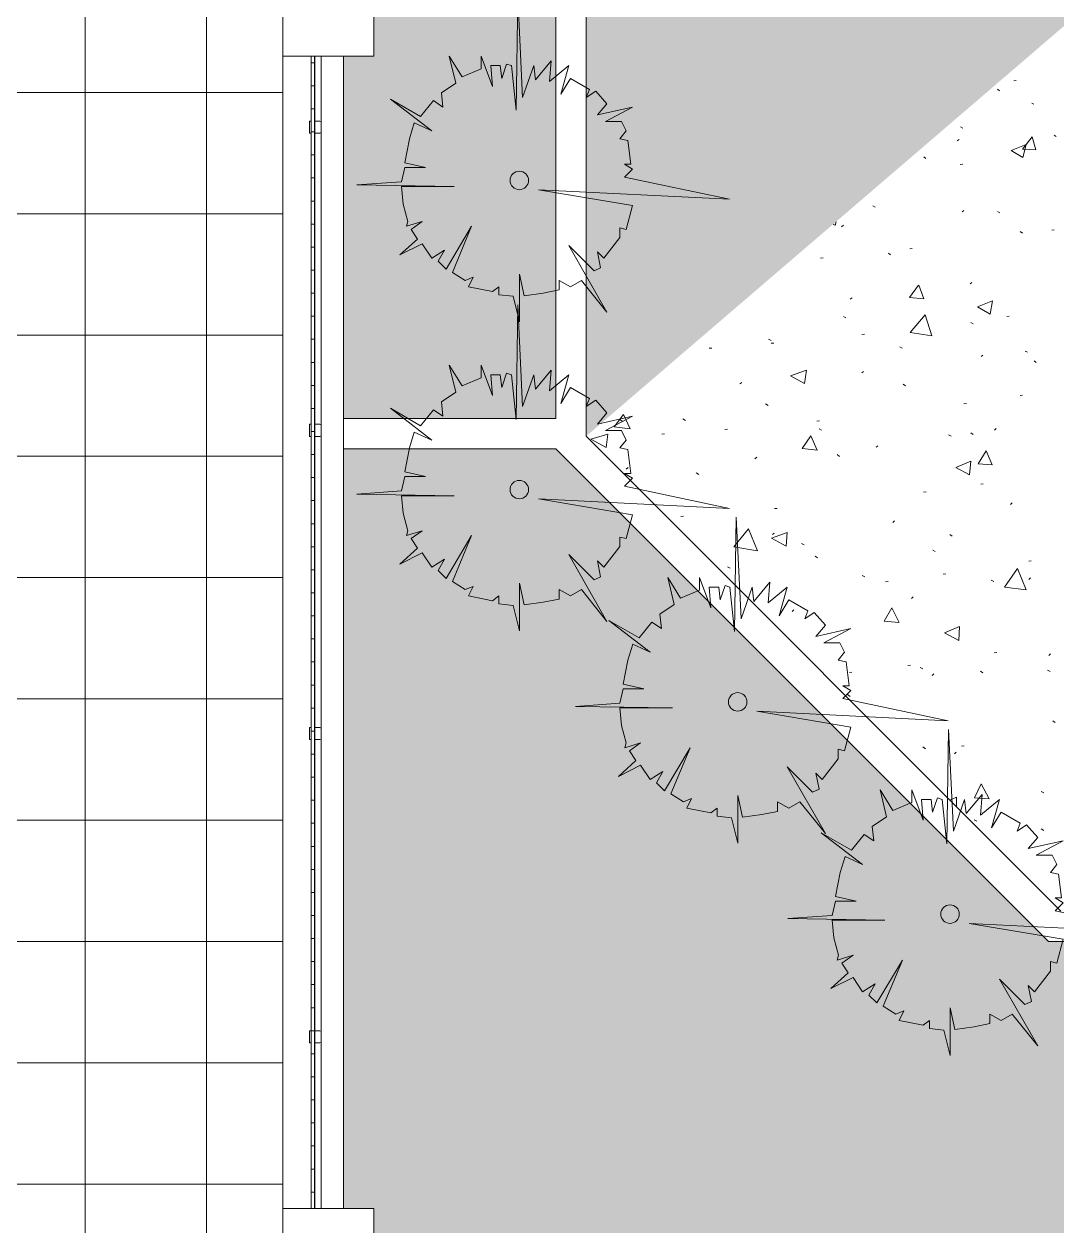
# Model space of a CAD drawing. Header units: millimetres. Extents: x 5359 to 218750, y -16347 to 109893.
# Drawn here: x 25251 to 28656, y 12199 to 16162 of the extents above; entities that cross this region are included whole.
import ezdxf

# ---------------------------------------------------------------- set-up
doc = ezdxf.new("R2010")
doc.units = ezdxf.units.MM
doc.linetypes.add('Double dash', pattern=[41.999998, 12, -6, 6, -6, 6, -6])
for name, color, linetype, lineweight in [('A-FLOR', 192, 'Continuous', 9), ('A-FLOR-HRAL', 11, 'Continuous', 9), ('A-FLOR-PATT', 8, 'Continuous', 9), ('A-WALL', 113, 'Continuous', 9), ('C-PROP-LINE', 91, 'Double dash', 18), ('G-IMPT', 8, 'Continuous', 9), ('L-PLNT', 71, 'Continuous', 9), ('S-COLS', 52, 'Continuous', 9)]:
    doc.layers.add(name, color=color, linetype=linetype, lineweight=lineweight)

# ---------------------------------------------------------------- blocks, each defined once
blk = doc.blocks.new('FP_74-TKCS_MB ĐỊNH VỊ CỔNG-HÀNG RÀO')
at = {"layer": 'A-FLOR-PATT'}
for p, q in [((28514, 15974.6), (28522, 15975.7)), ((28460.5, 15946.9), (28466.8, 15941.7)), ((28573.3, 15901.4), (28580.3, 15897.4)), ((28338.3, 15822.8), (28345.6, 15818.6)), ((28327.3, 15777.3), (28333.5, 15781.9)), ((28542.3, 15750), (28574.3, 15790.6)), ((28586.7, 15746.9), (28574.3, 15790.5)), ((28647, 15796.1), (28653.3, 15791.1)), ((28504.9, 15745.2), (28554.9, 15764.6)), ((28504.9, 15745.2), (28543.9, 15722.1)), ((28542.3, 15750), (28586.7, 15747)), ((28543.9, 15722.1), (28554.9, 15764.5)), ((28217, 15724.5), (28223.7, 15719.2)), ((28337.4, 15699.2), (28345.6, 15700.2)), ((28048.6, 15562.3), (28056.4, 15558)), ((28343.3, 15542.6), (28349.3, 15547.4)), ((28460.5, 15544.1), (28468, 15540)), ((27918.2, 15502.2), (27924.8, 15498.4)), ((27924.8, 15498.3), (27927.7, 15510.4)), ((27946, 15493.9), (27952.3, 15498.6)), ((28535.2, 15477.9), (28542, 15472.7)), ((28639.3, 15482.6), (28647.2, 15483.8)), ((28170.7, 15420.4), (28179, 15421.4)), ((27876.4, 15390), (27885, 15390.8)), ((28100.5, 15406.4), (28107.6, 15401)), ((28169.8, 15259.9), (28200.1, 15301)), ((28217, 15255.8), (28200.2, 15301)), ((28369.7, 15305.3), (28375.6, 15310.2)), ((28169.8, 15259.9), (28217, 15255.8)), ((27974.5, 15254.3), (27980.6, 15259)), ((28393.9, 15229.6), (28443.5, 15249.4)), ((28393.9, 15229.6), (28436.1, 15205.8)), ((28436.1, 15205.8), (28443.5, 15249.4)), ((27951.9, 15197.5), (27960.2, 15193.1)), ((28172.1, 15144.6), (28221.6, 15203)), ((28243.3, 15134.3), (28221.6, 15203)), ((28490.4, 15198), (28498.4, 15199.2)), ((28172.1, 15144.6), (28243.3, 15134.3)), ((28372.1, 15178.2), (28380, 15174)), ((27705.2, 15122.9), (27713.8, 15118.4)), ((27713.9, 15109.4), (27722.6, 15110.2)), ((28013.3, 15138.4), (28021.8, 15139.3)), ((27509.7, 15093), (27518.7, 15093.7)), ((28138.1, 15097.4), (28146.2, 15093.1)), ((28405.8, 15065.5), (28411.5, 15070.4)), ((28550.8, 15083.8), (28558.7, 15079.7)), ((28580.5, 15051.2), (28587.7, 15046)), ((27777.9, 15002.3), (27830.8, 15020.5)), ((27777.9, 15002.3), (27824, 14976.5)), ((27824, 14976.5), (27830.8, 15020.5)), ((28012.7, 15012), (28018.6, 15016.8)), ((27610.8, 14975.7), (27617, 14980.4)), ((28149.1, 14974.4), (28156.6, 14969)), ((27695.6, 14910.1), (27703.6, 14904.4)), ((28349.6, 14910), (28357.8, 14911.2)), ((28534.9, 14937.1), (28542.9, 14938.3)), ((27196.1, 14833.8), (27227.5, 14874.6)), ((27249.6, 14827.1), (27227.6, 14874.6)), ((27196.1, 14833.8), (27249.6, 14827.1)), ((27216.5, 14857), (27225, 14851.1)), ((27422.9, 14859.8), (27431.9, 14855)), ((27560.7, 14825.6), (27569.6, 14826.3)), ((27864.9, 14852.9), (27873.5, 14853.8)), ((27871.8, 14827.8), (27880.4, 14823.3)), ((28450.7, 14823.2), (28456.2, 14828.2)), ((27118.9, 14793.4), (27175.6, 14810.1)), ((27118.9, 14793.4), (27169.8, 14765.7)), ((27169.8, 14765.7), (27175.7, 14810.1)), ((27353.4, 14810.2), (27362.5, 14810.8)), ((27816.2, 14762.2), (27845, 14804)), ((27865.9, 14757.2), (27845, 14804)), ((28299, 14807.3), (28307.3, 14803)), ((28372.1, 14814), (28379.7, 14808.6)), ((27816.2, 14762.2), (27865.9, 14757.2)), ((28059.6, 14766.9), (28065.3, 14771.7)), ((28395.9, 14711.8), (28422.4, 14754.6)), ((28442.8, 14708.6), (28422.4, 14754.6)), ((27660.6, 14728.5), (27666.6, 14733.3)), ((27931, 14742.1), (27938.9, 14736.4)), ((28323, 14699.9), (28372.1, 14720.2)), ((28367.8, 14675.5), (28372.2, 14720.2)), ((28395.9, 14711.8), (28442.8, 14708.7)), ((27236.2, 14694.6), (27242.4, 14699.2)), ((27466.8, 14682.3), (27475.2, 14676.4)), ((28323, 14699.9), (28367.8, 14675.5)), ((28404.6, 14644.4), (28412.7, 14645.6)), ((28216.6, 14618.4), (28224.9, 14619.5)), ((27724.8, 14564), (27733.5, 14564.8)), ((28503.4, 14578.2), (28508.8, 14583.3)), ((27416.3, 14538.3), (27425.4, 14539)), ((28114.5, 14518.9), (28120, 14523.9)), ((27591.1, 14437.8), (27638.7, 14497.1)), ((27668.7, 14424.7), (27638.7, 14497.1)), ((27714.8, 14466.7), (27766.9, 14485.3)), ((27718.5, 14478.3), (27724.2, 14483.2)), ((27763.3, 14440), (27767, 14485.3)), ((28302.5, 14479.3), (28310.4, 14473.8)), ((27591.1, 14437.8), (27668.7, 14424.7)), ((27714.8, 14466.7), (27763.2, 14440.1)), ((27813.9, 14448.8), (27822.8, 14444.2)), ((27858.8, 14407.5), (27867.1, 14401.8)), ((28246.6, 14427), (28255.1, 14422.6)), ((28562.9, 14390.8), (28570.9, 14392.1)), ((27570.1, 14372.3), (27579.3, 14367.5)), ((28281.3, 14347.9), (28289.5, 14349)), ((28483.4, 14304.6), (28525.5, 14367)), ((28554.5, 14296.1), (28525.5, 14367)), ((28014.4, 14343.8), (28023.2, 14339.3)), ((28090.8, 14323), (28099.2, 14324)), ((28439.3, 14328.1), (28447.8, 14323.8)), ((28563.2, 14330.4), (28568.4, 14335.7)), ((28176.5, 14268), (28181.9, 14273)), ((28483.4, 14304.6), (28554.5, 14296.2)), ((27783.4, 14225), (27789.1, 14230)), ((28086.5, 14193.3), (28111.7, 14236.9)), ((28135.4, 14189), (28111.7, 14236.9)), ((28086.5, 14193.3), (28135.3, 14189.1)), ((28285.9, 14154.6), (28334.5, 14175.6)), ((28285.9, 14154.6), (28332.7, 14129.5)), ((28332.7, 14129.4), (28334.5, 14175.6)), ((28449.4, 14088.2), (28457.5, 14089.5)), ((28629.3, 14079.5), (28634.3, 14084.8)), ((28164.6, 14047.2), (28172.9, 14048.3)), ((28205.2, 14040.6), (28213.9, 14036.1)), ((28624.9, 14031.4), (28633.4, 14027.1)), ((27971.9, 14023.6), (27980.4, 14024.6)), ((28244.9, 14013.7), (28250.1, 14018.9)), ((28404, 14027.7), (28412.1, 14022.2)), ((27966, 13950.7), (27974.4, 13944.8)), ((28642.1, 13864.7), (28650.2, 13859.2)), ((28214.1, 13778.1), (28222.5, 13772.3)), ((28318.8, 13755.8), (28323.9, 13761.1)), ((28341.7, 13781.1), (28349.9, 13782.3)), ((28384.2, 13610.8), (28406.7, 13656.6)), ((28432.3, 13607.5), (28406.7, 13656.6)), ((28303.1, 13603), (28324.6, 13612.7)), ((28324.8, 13581.3), (28324.6, 13612.7)), ((28384.2, 13610.8), (28432.3, 13607.5)), ((28604, 13631.8), (28612.6, 13627.4)), ((28383.4, 13537.7), (28392.2, 13533.1)), ((28604.5, 13508.3), (28612.7, 13502.7))]:
    blk.add_line(p, q, dxfattribs=at)
blk = doc.blocks.new('NBS_CLDPhysicalSecuritySystems_MtlMeshPnlFncngSym_CLDModsecSecurusS3_InfillPanel - NBS_CLDPhysicalSecuritySystems_MtlMeshPnlFncngSym_CLDModsecSecurusS2_InfillPanel-2369324-TKCS_MB ĐỊNH VỊ CỔNG-HÀNG RÀO')
at = {"layer": 'A-FLOR-HRAL'}
h = blk.add_hatch(dxfattribs=at)
h.set_pattern_fill('FP_29', color=256, style=0, pattern_type=2)
h.set_pattern_definition([(180, (609.6, 0), (-2e-15, -13), []), (270, (609.6, 0), (76, 5e-15), [])])
h.paths.add_polyline_path([(0, 6), (0, -6), (3800, -6), (3800, 6), (1713.8, 6)])
for p, q in [((218, 27), (0, 27)), ((0, 6), (3800, 6)), ((214, 6), (214, 23)), ((254, 6), (214, 6)), ((218, 27), (250, 27)), ((1218, 27), (250, 27)), ((254, 23), (254, 6)), ((1214, 6), (1214, 23)), ((1254, 6), (1214, 6)), ((1218, 27), (1250, 27)), ((2218, 27), (1250, 27)), ((1254, 23), (1254, 6)), ((2214, 6), (2214, 23)), ((2254, 6), (2214, 6)), ((2218, 27), (2250, 27)), ((3218, 27), (2250, 27)), ((2254, 23), (2254, 6)), ((3214, 6), (3214, 23)), ((3254, 6), (3214, 6)), ((3218, 27), (3250, 27)), ((3800, 27), (3250, 27)), ((3254, 23), (3254, 6)), ((3800, -6), (0, -6)), ((214, -11), (214, -6)), ((214, -6), (254, -6)), ((254, -11), (214, -11)), ((254, -6), (254, -11)), ((1214, -11), (1214, -6)), ((1214, -6), (1254, -6)), ((1254, -11), (1214, -11)), ((1254, -6), (1254, -11)), ((2214, -11), (2214, -6)), ((2214, -6), (2254, -6)), ((2254, -11), (2214, -11)), ((2254, -6), (2254, -11)), ((3214, -11), (3214, -6)), ((3214, -6), (3254, -6)), ((3254, -11), (3214, -11)), ((3254, -6), (3254, -11))]:
    blk.add_line(p, q, dxfattribs=at)
for centre, start, end in [((218, 23), 90, 180), ((250, 23), 0, 90), ((1218, 23), 90, 180), ((1250, 23), 0, 90), ((2218, 23), 90, 180), ((2250, 23), 0, 90), ((3218, 23), 90, 180), ((3250, 23), 0, 90)]:
    blk.add_arc(centre, 4, start, end, dxfattribs=at)
blk = doc.blocks.new('CAY MAI VAN PHUC - CAY DUC SOC_dwg-2256080-TKCS_MB ĐỊNH VỊ CỔNG-HÀNG RÀO')
at = {"layer": 'G-IMPT', "flags": 128}
blk.add_lwpolyline([(32.8, 479.5), (12.9, 293.4), (6.2, 771.8), (-13.8, 346.6), (-60.3, 479.5), (-67, 419.7), (-133.5, 499.4), (-126.8, 413), (-206.6, 479.5), (-173.4, 359.9), (-213.3, 426.3), (-293.1, 379.8), (-279.8, 346.6), (-319.7, 373.2), (-366.2, 320), (-326.3, 273.5), (-472.6, 306.7), (-359.6, 246.9), (-426.1, 246.9), (-446, 207.1), (-419.4, 173.8), (-452.7, 167.2), (-466, 67.5), (-439.4, 67.5), (-472.6, 47.6), (-439.4, 14.4), (-878.3, -78.6), (-80.3, -38.8), (-472.6, -105.2), (-446, -204.9), (-419.4, -198.2), (-419.4, -238.1), (-352.9, -324.5), (-326.3, -297.9), (-339.6, -364.4), (-313, -377.6), (-206.6, -271.3), (-366.2, -550.4), (-259.8, -417.5), (-213.3, -444.1), (-166.7, -417.5), (-166.7, -457.4), (-100.2, -470.7), (-19.9, -481.4), (-0.5, -390.9), (-0.5, -590.3), (26.2, -484), (86, -477.3), (86, -444.1), (112.6, -464), (212.4, -444.1), (192.4, -404.2), (225.7, -417.5), (278.9, -384.3), (199.1, -191.6), (305.5, -371), (338.7, -337.8), (312.1, -291.3), (365.3, -324.5), (405.2, -264.7), (498.3, -311.2), (425.2, -244.8), (451.8, -204.9), (405.2, -171.7), (471.7, -191.6), (465.1, -171.7), (485, -98.6), (491.7, -25.5), (272.2, -25.5), (677.9, -18.8), (491.7, -5.6), (478.4, 54.2), (391.9, 54.2), (478.4, 74.2), (458.4, 173.8), (438.5, 240.3), (365.3, 207.1), (538.2, 340), (411.9, 266.9), (358.7, 333.3), (318.8, 306.7), (325.4, 366.5), (265.6, 406.4), (292.2, 519.4), (239, 433), (159.2, 466.2), (159.2, 519.4), (112.6, 393.1), (119.3, 479.5), (79.4, 479.5), (72.7, 426.3), (52.8, 486.1)], close=True, dxfattribs=at)
at = {"layer": 'G-IMPT'}
blk.add_circle((0, 0), 38.6, dxfattribs=at)
blk = doc.blocks.new('CAY MAI VAN PHUC - CAY BONG TRANG-2256527-TKCS_MB ĐỊNH VỊ CỔNG-HÀNG RÀO')
at = {"extrusion": (0, 0, -1), "xscale": 0.7894736842105263, "yscale": 0.7894736842105263, "zscale": -0.7894736842105263, "rotation": 180}
blk.add_blockref('CAY MAI VAN PHUC - CAY DUC SOC_dwg-2256080-TKCS_MB ĐỊNH VỊ CỔNG-HÀNG RÀO', (0, 0), dxfattribs=at)
blk = doc.blocks.new('Family - ___-1476882-TKCS_MB ĐỊNH VỊ CỔNG-HÀNG RÀO')
at = {"layer": 'C-PROP-LINE'}
blk.add_line((26103.5, 7888.2), (26103.5, 77418.2), dxfattribs=at)

msp = doc.modelspace()

# ---------------------------------------------------------------- hatches: boundary and pattern name
at = {"layer": 'A-FLOR-PATT'}
h = msp.add_hatch(dxfattribs=at)
h.set_pattern_fill('FP_5', color=256, style=0, pattern_type=2)
h.set_pattern_definition([(90, (81451.8, 48336.34), (-400, 2e-14), []), (180, (81451.8, 48336.34), (-5e-14, -400), [])])
h.paths.add_polyline_path([(14081.4, -16347.2), (14081.4, 79336.3), (14075, 79693.3), (14055.9, 80049.7), (14024.1, 80405.3), (13979.6, 80759.5), (13922.5, 81111.9), (13852.8, 81462), (13770.7, 81809.4), (13676.3, 82153.7), (13569.6, 82494.3), (13450.9, 82831), (13320.2, 83163.2), (13177.7, 83490.5), (13023.6, 83812.5), (12858.2, 84128.8), (12681.5, 84439), (12493.9, 84742.7), (12295.6, 85039.6), (12086.8, 85329.1), (11867.8, 85611), (11638.9, 85884.9), (11400.3, 86150.5), (11152.4, 86407.4), (10895.5, 86655.3), (10630, 86893.8), (10356.1, 87122.8), (10074.1, 87341.7), (9784.6, 87550.5), (9487.8, 87748.9), (9184.1, 87936.5), (8873.9, 88113.1), (8557.5, 88278.6), (8235.5, 88432.7), (7908.2, 88575.1), (7576, 88705.8), (7239.4, 88824.6), (6898.7, 88931.3), (6554.4, 89025.7), (6207, 89107.8), (5856.9, 89177.4), (5504.5, 89234.6), (5358.8, 89252.8), (5358.8, 82030.3), (10052.8, 77336.3), (10052.8, -16347.2), (12634.8, -16347.2)])
h.paths.add_polyline_path([(51727.7, -16347.2), (56702.6, -16347.2), (56702.6, -12330.8), (31070.8, -12330.8), (26103.5, -7352), (26103.5, 40986.3), (24603.5, 40986.3), (22103.5, 38486.3), (22103.5, -8023.3), (22132.9, -8371.9), (22174.4, -8719.2), (22228.1, -9064.9), (22293.8, -9408.5), (22371.5, -9749.6), (22461, -10087.7), (22562.4, -10422.5), (22675.4, -10753.6), (22799.9, -11080.5), (22935.8, -11402.8), (23082.8, -11720.2), (23240.9, -12032.3), (23409.7, -12338.6), (23589.2, -12638.9), (23779.1, -12932.6), (23979.2, -13219.6), (24189.1, -13499.4), (24408.7, -13771.7), (24637.7, -14036.1), (24875.9, -14292.4), (25122.8, -14540.1), (25378.2, -14779.1), (25641.9, -15009), (25913.4, -15229.6), (26192.5, -15440.5), (26478.7, -15641.5), (26771.9, -15832.4), (27071.5, -16012.9), (27377.3, -16182.8), (27700.1, -16347.2), (44092.7, -16347.2)])
h.paths.add_polyline_path([(134801.6, 7388.2), (140779.3, 7388.2), (140779.3, 38986.3), (138279.3, 40986.3), (134801.5, 40986.3), (134801.5, 7388.2)])
h.paths.add_polyline_path([(157794.6, 7388.2), (157794.6, 109892.8), (152779.3, 109892.8), (152779.3, 7388.2), (155944.1, 7388.2)])
h.paths.add_polyline_path([(138279.3, 45986.3), (140779.3, 47986.3), (140779.3, 77336.3), (140773.2, 77721), (140754.7, 78105.2), (140723.9, 78488.6), (140680.8, 78870.9), (140625.5, 79251.5), (140558.1, 79630.2), (140478.5, 80006.6), (140386.9, 80380.2), (140283.4, 80750.7), (140168, 81117.6), (140041, 81480.7), (139902.4, 81839.5), (139752.3, 82193.7), (139591, 82542.9), (139418.5, 82886.8), (139235.2, 83224.9), (139041.1, 83557), (138836.4, 83882.8), (138621.4, 84201.7), (138396.3, 84513.7), (138161.3, 84818.2), (137916.7, 85115.1), (137662.7, 85403.9), (137399.5, 85684.5), (137127.5, 85956.5), (136843.4, 86222.8), (136558.1, 86473.7), (136261.2, 86718.3), (135956.7, 86953.3), (135644.7, 87178.4), (135325.8, 87393.4), (135000.1, 87598), (134668, 87792.2), (134329.8, 87975.5), (133986, 88148), (133636.7, 88309.3), (133282.6, 88459.3), (132923.7, 88598), (132560.6, 88725), (132193.7, 88840.4), (131823.2, 88943.9), (131449.6, 89035.5), (131073.3, 89115), (130694.5, 89182.5), (130313.9, 89237.8), (129931.6, 89280.9), (129548.2, 89311.7), (129164, 89330.2), (128779.3, 89336.3), (87752.6, 89336.3), (85252.6, 86836.3), (85252.6, 84418.2), (127801.6, 84418.2), (134801.6, 77417.7), (134801.6, 45986.3), (136085.6, 45986.3)])
h.paths.add_polyline_path([(24603.5, 45986.3), (26103.5, 45986.3), (26103.5, 77418.2), (33103.5, 84418.2), (75452.6, 84418.2), (75452.6, 86836.3), (72952.6, 89336.3), (32081.4, 89336.3), (31731.6, 89330.2), (31382.3, 89311.9), (31033.8, 89281.3), (30686.6, 89238.6), (30341.1, 89183.8), (29997.8, 89116.9), (29657, 89038), (29319.2, 88947.3), (28984.7, 88844.8), (28654, 88730.7), (28327.6, 88605), (28005.7, 88468.1), (27688.8, 88319.9), (27377.3, 88160.8), (27071.5, 87990.9), (26771.9, 87810.4), (26478.7, 87619.5), (26192.5, 87418.5), (25913.4, 87207.6), (25641.9, 86987), (25378.2, 86757.1), (25122.8, 86518.1), (24831.7, 86222.8), (24637.7, 86014.1), (24408.7, 85749.7), (24189.1, 85477.4), (23979.2, 85197.6), (23779.1, 84910.6), (23589.2, 84616.8), (23409.7, 84316.6), (23240.9, 84010.3), (23082.8, 83698.2), (22935.8, 83380.8), (22799.9, 83058.5), (22675.4, 82731.6), (22562.4, 82400.5), (22461, 82065.7), (22371.5, 81727.6), (22293.8, 81386.5), (22228.1, 81042.9), (22174.4, 80697.2), (22132.9, 80349.9), (22103.5, 80001.3), (22103.5, 48486.3), (23817.1, 46772.8)])
h.paths.add_polyline_path([(5358.8, 97336.3), (130779.3, 97336.3), (131136.3, 97342.7), (131492.7, 97361.8), (131848.3, 97393.6), (132202.5, 97438.1), (132554.9, 97495.2), (132905, 97564.9), (133252.4, 97647), (133596.7, 97741.4), (133937.3, 97848.1), (134274, 97966.8), (134606.2, 98097.5), (134933.5, 98240), (135255.5, 98394.1), (135571.8, 98559.5), (135882, 98736.2), (136185.8, 98923.8), (136482.6, 99122.1), (136772.1, 99330.9), (137054, 99549.9), (137328, 99778.8), (137593.5, 100017.4), (137850.4, 100265.3), (138098.3, 100522.2), (138336.8, 100787.7), (138565.8, 101061.6), (138784.8, 101343.6), (138993.6, 101633.1), (139191.9, 101929.9), (139379.5, 102233.6), (139556.1, 102543.8), (139721.6, 102860.2), (139875.7, 103182.2), (140018.1, 103509.5), (140148.8, 103841.7), (140267.6, 104178.3), (140374.3, 104519), (140468.7, 104863.3), (140550.8, 105210.7), (140620.5, 105560.8), (140681.9, 105947.8), (140722.1, 106267.4), (140753.9, 106622.9), (140773, 106979.4), (140779.3, 107336.3), (140779.3, 109892.8), (135779.3, 109892.8), (135779.3, 107336.3), (130779.3, 102336.3), (5358.8, 102336.3), (5358.8, 99924.4)])
h = msp.add_hatch(dxfattribs=at)
h.set_pattern_fill('FP_23', color=256, style=0, pattern_type=2)
h.set_pattern_definition([(50, (0, 0), (480.9661, -42.0786), [50.292, -553.212]), (355, (0, 0), (-93.0416, 504.3895), [40.234, -442.57]), (100.451, (40.1, -3.5), (387.9285, 462.3076), [42.742, -470.158]), (46.184, (0, 134.1), (715.649, -110.993), [75.438, -829.818]), (96.636, (59.64, 124.86), (626.7424, 653.2084), [64.112, -705.237]), (351.184, (0, 134.1), (626.7496, 653.2024), [60.35, -663.854]), (21, (67.06, 100.6), (400.2623, -269.9797), [50.292, -553.212]), (326, (67.06, 100.6), (163.1568, 486.2564), [40.234, -442.57]), (71.451, (100.4, 78.1), (563.421, 216.272), [42.742, -470.158]), (37.5, (0, 0), (8.15385, 223.22557), [7.376, -429.829, 7.376, -441.899, -444.246]), (37.5, (0, 0), (8.15385, 223.22557), [-886.48, 7.376, -436.87]), (7.5, (0, 0), (176.404, 264.477), [7.376, -248.778, 7.376, -419.771, -169.316]), (7.5, (0, 0), (176.404, 264.477), [-683.301, 7.376, -161.94]), (327.5, (-149.53, 0), (357.96023, -15.12452), [7.376, -160.264, 7.376, -515.661, -694.03]), (327.5, (-149.53, 0), (357.96023, -15.12452), [-690.677, 7.376, -686.653]), (317.5, (-216.6, 0), (391.0616, 67.1262), [7.376, -210.556, 7.376, -339.974, -492.862]), (317.5, (-216.6, 0), (391.0616, 67.1262), [-565.282, 7.376, -485.485])])
h.paths.add_polyline_path([(27103.5, 14802.6), (31094, 18228.7), (31093.5, 18236.9), (31093.5, 18385.6), (27123.5, 77413.8), (27123.5, 62086.3), (27117.2, 61998.1), (27103.5, 61935.2), (27103.5, 40490.6), (27107.4, 40471.7), (27113.5, 40386.3), (27103.5, 40386.3), (27103.5, 14861.2)])
h = msp.add_hatch(dxfattribs=at)
h.set_pattern_fill('FP_14', color=256, style=0, pattern_type=2)
h.set_pattern_definition([(0, (167.64, 11.2), (558.8, 558.8), [83.82, -16.764, 22.352, -16.764, -419.1]), (0, (167.64, 11.2), (558.8, 558.8), [-139.7, 83.82, -335.28]), (0, (139.7, 27.94), (558.8, 558.8), [55.88, -41.91, 83.82, -41.91, -335.28]), (0, (139.7, 27.94), (558.8, 558.8), [-223.52, 55.88, -279.4]), (0, (335.3, 251.46), (558.8, 558.8), [69.85, -27.94, 69.85, -391.16]), (0, (55.9, 363.2), (558.8, 558.8), [27.94, -55.88, 27.94, -447.04]), (90, (111.76, 363.2), (-558.8, 558.8), [50.292, -508.508]), (90, (279.4, 27.94), (-558.8, 558.8), [55.88, -502.92]), (90, (419.1, 251.46), (-558.8, 558.8), [55.88, -502.92]), (45, (352.04, 22.35), (0, 558.7996), [55.88, -734.383]), (135, (206.76, 22.35), (-558.7996, 0), [55.88, -734.383]), (63.435, (335.28, 25.15), (-0.0005, 558.8001), [55.88, -1193.635]), (75.964, (307.34, 27.94), (-0.00237, 558.80038), [55.88, -2248.111]), (75.964, (447.04, 251.46), (-0.00237, 558.80038), [44.704, -2259.287]), (75.964, (122.94, 363.22), (-0.00237, 558.80038), [39.116, -2264.875]), (104.036, (251.46, 27.94), (0.00237, 558.80038), [55.88, -2248.111]), (104.036, (391.16, 251.46), (0.00237, 558.80038), [44.704, -2259.287]), (104.036, (100.58, 363.22), (0.00237, 558.80038), [39.116, -2264.875]), (116.565, (223.52, 25.15), (0.0005, 558.8001), [55.88, -1193.634])])
h.paths.add_polyline_path([(30703.5, 8088.2), (34703.5, 8088.2), (34703.5, 8188.2), (35003.5, 8188.2), (35003.5, 8088.2), (36802.6, 8088.2), (36802.6, 13136.9), (28627.7, 13136.9), (27003.5, 14761.2), (26303.5, 14761.2), (26303.5, 12256.3), (26403.5, 12256.3), (26403.5, 11956.3), (26303.5, 11956.3), (26303.5, 8188.2), (26403.5, 8188.2), (26403.5, 8088.2), (30403.5, 8088.2), (30403.5, 8188.2), (30703.5, 8188.2)])
h.paths.add_polyline_path([(26303.5, 14861.2), (27003.5, 14861.2), (27003.5, 40386.3), (26995.6, 40471.7), (26973, 40555.4), (26949, 40613.3), (26908, 40680.2), (26857.1, 40739.9), (26797.4, 40790.8), (26730.5, 40831.8), (26658, 40861.9), (26581.7, 40880.2), (26503.5, 40886.3), (26403.5, 40886.3), (26403.5, 40586.3), (26303.5, 40586.3), (26303.5, 36856.3), (26403.5, 36856.3), (26403.5, 36556.3), (26303.5, 36556.3), (26303.5, 32756.3), (26403.5, 32756.3), (26403.5, 32456.3), (26303.5, 32456.3), (26303.5, 28656.3), (26403.5, 28656.3), (26403.5, 28356.3), (26303.5, 28356.3), (26303.5, 24556.3), (26403.5, 24556.3), (26403.5, 24256.3), (26303.5, 24256.3), (26303.5, 20456.3), (26403.5, 20456.3), (26403.5, 20156.3), (26303.5, 20156.3), (26303.5, 16356.3), (26403.5, 16356.3), (26403.5, 16056.3), (26303.5, 16056.3), (26303.5, 15212.8)])

# ---------------------------------------------------------------- linework, layer by layer
at = {"layer": 'A-WALL'}
for p, q in [((27003.5, 14861.2), (27003.5, 40386.3)), ((27103.5, 40386.3), (27103.5, 14802.6)), ((26103.5, 12256.3), (26103.5, 16056.3)), ((26303.5, 16056.3), (26303.5, 12256.3)), ((26303.5, 14861.2), (27003.5, 14861.2)), ((27103.5, 14802.6), (28669.1, 13236.9)), ((27003.5, 14761.2), (26303.5, 14761.2)), ((28627.7, 13136.9), (27003.5, 14761.2)), ((36802.6, 13136.9), (28627.7, 13136.9))]:
    msp.add_line(p, q, dxfattribs=at)
at = {"layer": 'S-COLS'}
for p, q in [((26103.5, 16056.3), (26103.5, 16356.3)), ((26403.5, 16356.3), (26403.5, 16056.3)), ((26403.5, 16056.3), (26103.5, 16056.3)), ((26103.5, 11956.3), (26103.5, 12256.3)), ((26103.5, 12256.3), (26403.5, 12256.3)), ((26403.5, 12256.3), (26403.5, 11956.3))]:
    msp.add_line(p, q, dxfattribs=at)

# ---------------------------------------------------------------- block references
at = {"layer": 'A-FLOR'}
msp.add_blockref('FP_74-TKCS_MB ĐỊNH VỊ CỔNG-HÀNG RÀO', (0, 0), dxfattribs=at)
at = {"layer": 'A-FLOR-HRAL', "rotation": 269.9999999999999}
msp.add_blockref('NBS_CLDPhysicalSecuritySystems_MtlMeshPnlFncngSym_CLDModsecSecurusS3_InfillPanel - NBS_CLDPhysicalSecuritySystems_MtlMeshPnlFncngSym_CLDModsecSecurusS2_InfillPanel-2369324-TKCS_MB ĐỊNH VỊ CỔNG-HÀNG RÀO', (26203.5, 16056.3), dxfattribs=at)
at = {"layer": 'C-PROP-LINE'}
msp.add_blockref('Family - ___-1476882-TKCS_MB ĐỊNH VỊ CỔNG-HÀNG RÀO', (0, 0), dxfattribs=at)
at = {"layer": 'L-PLNT', "rotation": 180}
for p in [(26883.6, 15646.3), (26883.6, 14626.9), (27603.6, 13926.9), (28303.6, 13226.9)]:
    msp.add_blockref('CAY MAI VAN PHUC - CAY BONG TRANG-2256527-TKCS_MB ĐỊNH VỊ CỔNG-HÀNG RÀO', p, dxfattribs=at)

doc.saveas('drawing.dxf')
